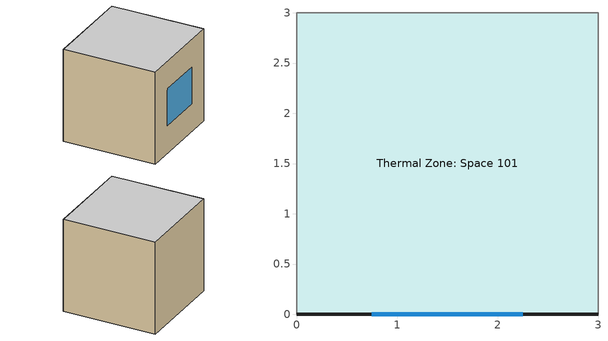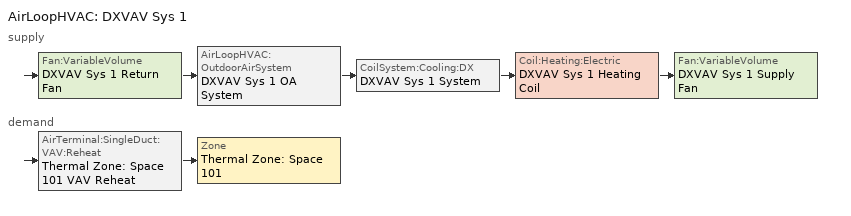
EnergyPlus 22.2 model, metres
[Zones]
Thermal Zone: Space 101
 floor adiabatic (ExtSlabCarpet 4in ClimateZone 1-8): 0,0 0,3 3,3 3,0 z0
 wall outside (UNO ExtWall Brick Polyiso Stud): 0,0 3,0 z0:3
 wall adiabatic (Interior Wall): 3,0 3,3 0,3 0,0 z0:3
 window (EXT_Window_SN54): 0.75,0 2.25,0 z0.9:2.1
 ceiling adiabatic (ASHRAE 189.1-2009 ExtRoof IEAD ClimateZone 2-5): 0,3 0,0 3,0 3,3 z3
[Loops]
AirLoopHVAC 'DXVAV Sys 1'
 supply: Fan:VariableVolume 'DXVAV Sys 1 Return Fan' > AirLoopHVAC:OutdoorAirSystem 'DXVAV Sys 1 OA System' > CoilSystem:Cooling:DX 'DXVAV Sys 1 System' > Coil:Heating:Electric 'DXVAV Sys 1 Heating Coil' > Fan:VariableVolume 'DXVAV Sys 1 Supply Fan'
 demand: AirTerminal:SingleDuct:VAV:Reheat 'Thermal Zone: Space 101 VAV Reheat' > Zone 'Thermal Zone: Space 101'
[Building]
HIBO 3x3x3 Simplified No Plenum: North Axis {deg}=0; Terrain=Suburbs; Loads Convergence Tolerance Value {W}=0.04; Temperature Convergence Tolerance Value {deltaC}=0.4; Solar Distribution=FullExterior; Maximum Number of Warmup Days=25; Minimum Number of Warmup Days=6
[Site:Location]
Omaha NE: Latitude {deg}=41.3; Longitude {deg}=-95.9; Time Zone {hr}=-6; Elevation {m}=299
[SizingPeriod:DesignDay] Day of Month=21; Dry-Bulb Temperature Range Modifier Type=DefaultMultipliers; Humidity Condition Type=Wetbulb; Barometric Pressure {Pa}=97700; Rain Indicator=No; Snow Indicator=No; Daylight Saving Time Indicator=No; Solar Model Indicator=ASHRAEClearSky; Begin Environment Reset Mode=FullResetAtBeginEnvironment
Name | Month | Day Type | Maximum Dry-Bulb Temperature {C} | Daily Dry-Bulb Temperature Range {deltaC} | Wetbulb or DewPoint at Maximum Dry-Bulb {C} | Wind Speed {m/s} | Wind Direction {deg} | Sky Clearness
Omaha Summer Design Day | 7 | SummerDesignDay | 32.8 | 11 | 23 | 3.5 | 180 | 1
Omaha Winter Design Day | 1 | WinterDesignDay | -18 | 0 | -18 | 4.9 | 330 | 0
[Material] Thermal Absorptance=0.9
Name | Roughness | Thickness {m} | Conductivity {W/m-K} | Density {kg/m3} | Specific Heat {J/kg-K} | Solar Absorptance | Visible Absorptance
Brick Veneer 100mm | MediumRough | 0.1 | 0.77 | 1920 | 840 | 0.6 | 0.6
Polyiso Rigid 2in | MediumRough | 0.0508 | 0.028 | 32 | 1400 | 0.5 | 0.5
Stud Cavity 140mm (eff) | MediumRough | 0.14 | 0.117 | 200 | 840 | 0.5 | 0.5
Gypsum Board 13mm | Smooth | 0.0127 | 0.16 | 800 | 1090 | 0.5 | 0.5
Roof Membrane | VeryRough | 0.0095 | 0.16 | 1121.29 | 1460 | 0.7 | 0.7
Roof Insulation 18 | MediumRough | 0.1693 | 0.049 | 265 | 836.8 | 0.5 | 0.5
Metal Decking | MediumSmooth | 0.0015 | 45.006 | 7680 | 418.4 | 0.5 | 0.5
MAT-CC05 4 HW CONCRETE | MediumRough | 0.1016 | 1.311 | 2240 | 836.8 | 0.65 | 0.65
Wall Insulation 35 | MediumRough | 0.0452 | 0.0432 | 91 | 837 | 0.5 | 0.5
G01a 19mm gypsum board | Smooth | 0.019 | 0.16 | 800 | 1090 | 0.5 | 0.5
[Material:NoMass]
CP02 CARPET PAD: Roughness=Smooth; Thermal Resistance {m2-K/W}=0.1; Thermal Absorptance=0.9; Solar Absorptance=0.8; Visible Absorptance=0.8
[Material:AirGap]
Name | Thermal Resistance {m2-K/W}
Ventilated Cavity R-0.17 | 0.17
F04 Wall air space resistance | 0.15
[WindowMaterial:SimpleGlazingSystem]
SN54_1in_IGU: U-Factor {W/m2-K}=1.36; Solar Heat Gain Coefficient=0.28; Visible Transmittance=0.54
[Construction]
UNO ExtWall Brick Polyiso Stud: Brick Veneer 100mm, Ventilated Cavity R-0.17, Polyiso Rigid 2in, Stud Cavity 140mm (eff), Gypsum Board 13mm
ASHRAE 189.1-2009 ExtRoof IEAD ClimateZone 2-5: Roof Membrane, Roof Insulation 18, Metal Decking
ExtSlabCarpet 4in ClimateZone 1-8: MAT-CC05 4 HW CONCRETE, Wall Insulation 35, CP02 CARPET PAD
Interior Wall: G01a 19mm gypsum board, F04 Wall air space resistance, G01a 19mm gypsum board
EXT_Window_SN54: SN54_1in_IGU
[Zone]
Thermal Zone: Space 101: Type=1; Multiplier=1; Ceiling Height {m}=autocalculate; Volume {m3}=autocalculate
[People]
Space 101 People 1: Zone or ZoneList or Space or SpaceList=Thermal Zone: Space 101; Number of People Schedule=OCCUPY-1; Number of People Calculation Method=Area/Person; Floor Area per Person {m2/person}=18.5806; Fraction Radiant=0.3; Activity Level Schedule=ActSchd; Enable ASHRAE 55 Comfort Warnings=No; Mean Radiant Temperature Calculation Type=ZoneAveraged
[Lights]
Space 101 Lights 1: Zone or ZoneList or Space or SpaceList=Thermal Zone: Space 101; Schedule=ltg_sch_office; Design Level Calculation Method=Watts/Area; Watts per Zone Floor Area {W/m2}=6.181254; Return Air Fraction=0; Fraction Radiant=0.7; Fraction Visible=0.2; Fraction Replaceable=1; Return Air Fraction Calculated from Plenum Temperature=No
[ElectricEquipment]
Space 101 ElecEq 1: Zone or ZoneList or Space or SpaceList=Thermal Zone: Space 101; Schedule=EQUIP-1; Design Level Calculation Method=Watts/Area; Watts per Zone Floor Area {W/m2}=6.78; Fraction Latent=0; Fraction Radiant=0.3; Fraction Lost=0
[ZoneInfiltration:DesignFlowRate]
Space 101 Infiltration: Zone or ZoneList or Space or SpaceList=Thermal Zone: Space 101; Design Flow Rate Calculation Method=Flow/ExteriorWallArea; Flow Rate per Exterior Surface Area {m3/s-m2}=0.00019935; Constant Term Coefficient=0; Temperature Term Coefficient=0; Velocity Term Coefficient=0.224; Velocity Squared Term Coefficient=0
[DesignSpecification:OutdoorAir]
SZ DSOA Thermal Zone: Space 101: Outdoor Air Method=Flow/Person; Outdoor Air Flow per Person {m3/s-person}=0.00944; Outdoor Air Flow per Zone Floor Area {m3/s-m2}=0; Outdoor Air Flow per Zone {m3/s}=0
[DesignSpecification:ZoneAirDistribution]
SZ DSZAD Thermal Zone: Space 101: Zone Air Distribution Effectiveness in Cooling Mode=1; Zone Air Distribution Effectiveness in Heating Mode=1
[Sizing:Zone]
Thermal Zone: Space 101: Zone Cooling Design Supply Air Temperature Input Method=SupplyAirTemperature; Zone Cooling Design Supply Air Temperature {C}=12.8; Zone Cooling Design Supply Air Temperature Difference {deltaC}=11.11; Zone Heating Design Supply Air Temperature Input Method=SupplyAirTemperature; Zone Heating Design Supply Air Temperature {C}=40; Zone Cooling Design Supply Air Humidity Ratio {kgWater/kgDryAir}=0.008; Zone Heating Design Supply Air Humidity Ratio {kgWater/kgDryAir}=0.008; Design Specification Outdoor Air Object=SZ DSOA Thermal Zone: Space 101; Zone Heating Sizing Factor=1.2; Zone Cooling Sizing Factor=1.2; Cooling Design Air Flow Method=DesignDay; Cooling Design Air Flow Rate {m3/s}=0; Cooling Minimum Air Flow Fraction=0; Heating Design Air Flow Method=DesignDay; Heating Design Air Flow Rate {m3/s}=0; Heating Maximum Air Flow Fraction=0; Design Specification Zone Air Distribution Object=SZ DSZAD Thermal Zone: Space 101
[Sizing:System]
DXVAV Sys 1: Type of Load to Size On=Sensible; Design Outdoor Air Flow Rate {m3/s}=autosize; Central Heating Maximum System Air Flow Ratio=0.3; Preheat Design Temperature {C}=2; Preheat Design Humidity Ratio {kgWater/kgDryAir}=0.008; Precool Design Temperature {C}=11; Precool Design Humidity Ratio {kgWater/kgDryAir}=0.008; Central Cooling Design Supply Air Temperature {C}=12.8; Central Heating Design Supply Air Temperature {C}=12.8; Type of Zone Sum to Use=NonCoincident; 100% Outdoor Air in Cooling=No; 100% Outdoor Air in Heating=No; Central Cooling Design Supply Air Humidity Ratio {kgWater/kgDryAir}=0.008; Central Heating Design Supply Air Humidity Ratio {kgWater/kgDryAir}=0.008; Cooling Supply Air Flow Rate Method=DesignDay; Cooling Supply Air Flow Rate {m3/s}=0; Heating Supply Air Flow Rate Method=DesignDay; Heating Supply Air Flow Rate {m3/s}=0; System Outdoor Air Method=ZoneSum; Zone Maximum Outdoor Air Fraction=1; Cooling Design Capacity Method=CoolingDesignCapacity; Cooling Design Capacity {W}=autosize; Heating Design Capacity Method=HeatingDesignCapacity; Heating Design Capacity {W}=autosize; Central Cooling Capacity Control Method=OnOff
[ZoneControl:Thermostat]
Thermal Zone: Space 101 Thermostat: Zone or ZoneList=Thermal Zone: Space 101; Control Type Schedule=FMU Zone Thermostat Control Type; Control 1=B103 Thermostat Single SP Control
[ThermostatSetpoint:SingleHeatingOrCooling]
B103 Thermostat Single SP Control: Setpoint Temperature Schedule=FMU_Zone_Air_Setpoint_Schedule
[AirTerminal:SingleDuct:VAV:Reheat]
Thermal Zone: Space 101 VAV Reheat: Maximum Air Flow Rate {m3/s}=autosize; Zone Minimum Air Flow Input Method=Constant; Constant Minimum Air Flow Fraction=0.3; Reheat Coil=Thermal Zone: Space 101 Reheat Coil; Convergence Tolerance=0.001; Damper Heating Action=Normal; Maximum Reheat Air Temperature {C}=40
[Zone equipment]
Thermal Zone: Space 101: Thermal Zone: Space 101 VAV Reheat
[Fan:VariableVolume] Availability Schedule=AvailSched_1; Pressure Rise {Pa}=1389.42; Maximum Flow Rate {m3/s}=autosize; Fan Power Minimum Flow Rate Input Method=Fraction; Motor In Airstream Fraction=1; Fan Power Coefficient 1=0.350712; Fan Power Coefficient 2=0.308505; Fan Power Coefficient 3=-0.541374; Fan Power Coefficient 4=0.871988; Fan Power Coefficient 5=0
Name | Fan Total Efficiency | Fan Power Minimum Flow Fraction | Motor Efficiency
DXVAV Sys 1 Return Fan | 0.3 | 0 | 0.85
DXVAV Sys 1 Supply Fan | 0.43 | 0.25 | 0.815
[Coil:Cooling:DX:TwoSpeed]
DXVAV Sys 1 Cooling Coil: High Speed Gross Rated Total Cooling Capacity {W}=autosize; High Speed Rated Sensible Heat Ratio=autosize; High Speed Gross Rated Cooling COP {W/W}=3.28; High Speed Rated Air Flow Rate {m3/s}=autosize; Total Cooling Capacity Function of Temperature Curve=DXVAV Sys 1 DX Coil Cap-FT; Total Cooling Capacity Function of Flow Fraction Curve=DXVAV Sys 1 DX Coil Cap-FF; Energy Input Ratio Function of Temperature Curve=DXVAV Sys 1 DX Coil EIR-FT; Energy Input Ratio Function of Flow Fraction Curve=DXVAV Sys 1 DX Coil EIR-FF; Part Load Fraction Correlation Curve=DXVAV Sys 1 DX Coil PLF; Low Speed Gross Rated Total Cooling Capacity {W}=Autosize; Low Speed Gross Rated Sensible Heat Ratio=autosize; Low Speed Gross Rated Cooling COP {W/W}=4.92; Low Speed Rated Air Flow Rate {m3/s}=Autosize; Low Speed Total Cooling Capacity Function of Temperature Curve=DXVAV Sys 1 DX Coil Low Cap-FT; Low Speed Energy Input Ratio Function of Temperature Curve=DXVAV Sys 1 DX Coil Low EIR-FT
[Coil:Heating:Electric] Efficiency=1; Nominal Capacity {W}=autosize
Thermal Zone: Space 101 Reheat Coil; DXVAV Sys 1 Heating Coil
[CoilSystem:Cooling:DX]
DXVAV Sys 1 System: Cooling Coil=DXVAV Sys 1 Cooling Coil; Dehumidification Control Type=None; Run on Sensible Load=Yes; Run on Latent Load=No
[Controller:OutdoorAir]
DXVAV Sys 1 OA Controller: Minimum Outdoor Air Flow Rate {m3/s}=autosize; Maximum Outdoor Air Flow Rate {m3/s}=autosize; Economizer Control Type=DifferentialDryBulb; Economizer Control Action Type=ModulateFlow; Economizer Maximum Limit Dry-Bulb Temperature {C}=19; Economizer Minimum Limit Dry-Bulb Temperature {C}=4; Lockout Type=NoLockout; Minimum Limit Type=ProportionalMinimum; Minimum Outdoor Air Schedule=Min OA Sched
[AirLoopHVAC]
DXVAV Sys 1: Design Supply Air Flow Rate {m3/s}=autosize
[ExternalInterface:FunctionalMockupUnitExport:From:Variable]
Name | Output:Variable Index Key | Output:Variable | FMU Variable
 | Thermal Zone: Space 101 | Zone Mean Air Temperature | T_zone_C
 | Environment | Site Outdoor Air Drybulb Temperature | T_outdoor_C
 | DXVAV Sys 1 Supply Fan Outlet | System Node Temperature | T_ahu_supply_C
 | DXVAV Sys 1 Supply Fan Outlet | System Node Setpoint Temperature | ahu_sat_sp_read_C
 | DXVAV Sys 1 Cooling Coil | Cooling Coil Electricity Rate | P_cooling_W
 | DXVAV Sys 1 Heating Coil | Heating Coil Electricity Rate | P_ahu_heating_W
 | Thermal Zone: Space 101 Reheat Coil | Heating Coil Electricity Rate | P_reheat_W
 | DXVAV Sys 1 Supply Fan | Fan Electricity Rate | P_supply_fan_W
 | DXVAV Sys 1 Return Fan | Fan Electricity Rate | P_return_fan_W
[ExternalInterface:FunctionalMockupUnitExport:To:Schedule]
Name | Schedule | FMU Variable | Initial Value
 | FMU_AHU_SAT_Schedule | ahu_sat_sp_C | 12.8
 | FMU_Zone_Air_Setpoint_Schedule | zone_temp_sp_C | 24
[AvailabilityManager:NightCycle]
DXVAV Sys 1 Availability: Applicability Schedule=HVACTemplate-Always 1; Fan Schedule=AvailSched_1; Control Type=CycleOnAny; Thermostat Tolerance {deltaC}=0.2; Cycling Run Time Control Type=FixedRunTime; Cycling Run Time {s}=3600
[SetpointManager:Scheduled] Control Variable=Temperature; Schedule=FMU_AHU_SAT_Schedule
Name | Setpoint Node or NodeList
DXVAV Sys 1 Cooling Supply Air Temp Manager | DXVAV Sys 1 Supply Fan Outlet
DXVAV Sys 1 Heating Supply Air Temp Manager | DXVAV Sys 1 Supply Path Inlet
[SetpointManager:MixedAir] Control Variable=Temperature
Name | Setpoint Node or NodeList
DXVAV Sys 1 Cooling Coil Air Temp Manager | DXVAV Sys 1 Mixed Air Nodes
DXVAV Sys 1 Heating Coil Air Temp Manager | DXVAV Sys 1 Heating Coil Outlet
[Schedule:Compact]
AvailSched_1; HVACTemplate-Always 1: Through: 12/31, For: AllDays, Until: 24:00, 1
Min OA Sched: Through: 12/31, For: WeekDays CustomDay1 CustomDay2, Until: 8:00, 0, Until: 21:00, 1, Until: 24:00, 0, For: WeekEnds Holiday, Until: 24:00, 0, For: SummerDesignDay WinterDesignDay, Until: 24:00, 1
OCCUPY-1: Through: 12/31, For: Weekdays, Until: 6:00, 0, Until: 7:00, 0.11, Until: 8:00, 0.21, Until: 12:00, 1, Until: 13:00, 0.53, Until: 17:00, 1, Until: 18:00, 0.32, Until: 22:00, 0.11, Until: 23:00, 0.05, Until: 24:00, 0, For: Weekends Holiday WinterDesignDay CustomDay1 CustomDay2, Until: 24:00, 0, For: SummerDesignDay, Until: 24:00, 1
ActSchd: Through: 12/31, For: AllDays, Until: 24:00, 117.24
ltg_sch_office: Through: 12/31, For: SummerDesignDay, Until: 24:00, 1, For: WinterDesignDay, Until: 24:00, 0, For: Weekdays, Until: 5:00, 0.114132, Until: 7:00, 0.145835, Until: 8:00, 0.266306, Until: 12:00, 0.570652, Until: 13:00, 0.507247, Until: 17:00, 0.570652, Until: 18:00, 0.386777, Until: 20:00, 0.266306, Until: 22:00, 0.202901, Until: 23:00, 0.145835, Until: 24:00, 0.114132, For: AllOtherDays, Until: 24:00, 0.114132
EQUIP-1: Through: 12/31, For: WeekDays SummerDesignDay CustomDay1 CustomDay2, Until: 8:00, 0.02, Until: 9:00, 0.4, Until: 17:00, 0.9, Until: 18:00, 0.4, Until: 24:00, 0.02, For: WeekEnds Holiday WinterDesignDay, Until: 24:00, 0.02
FMU Zone Thermostat Control Type: Through: 12/31, For: AllDays, Until: 24:00, 3
[Curve:Quadratic]
DXVAV Sys 1 DX Coil PLF: Coefficient1 Constant=0.85; Coefficient2 x=0.15; Coefficient3 x**2=0; Minimum Value of x=0; Maximum Value of x=1
[Curve:Cubic] Minimum Value of x=0.5; Maximum Value of x=1.5
Name | Coefficient1 Constant | Coefficient2 x | Coefficient3 x**2 | Coefficient4 x**3
DXVAV Sys 1 DX Coil Cap-FF | 0.472786 | 1.24334 | -1.03871 | 0.322578
DXVAV Sys 1 DX Coil EIR-FF | 1.00795 | 0.345441 | -0.692289 | 0.338899
[Curve:Biquadratic] Minimum Value of x=12.77778; Maximum Value of x=23.88889; Minimum Value of y=23.88889; Maximum Value of y=46.11111
Name | Coefficient1 Constant | Coefficient2 x | Coefficient3 x**2 | Coefficient4 y | Coefficient5 y**2 | Coefficient6 x*y
DXVAV Sys 1 DX Coil Cap-FT; DXVAV Sys 1 DX Coil Low Cap-FT | 0.476428 | 0.0401147 | 0.000226411 | -0.000827136 | -7.3224e-06 | -0.000446278
DXVAV Sys 1 DX Coil EIR-FT | 0.632475 | -0.0121321 | 0.000507773 | 0.0155377 | 0.00027284 | -0.000679201
DXVAV Sys 1 DX Coil Low EIR-FT | 0.774645 | -0.0343731 | 0.000783173 | 0.0146596 | 0.000488851 | -0.000752036
